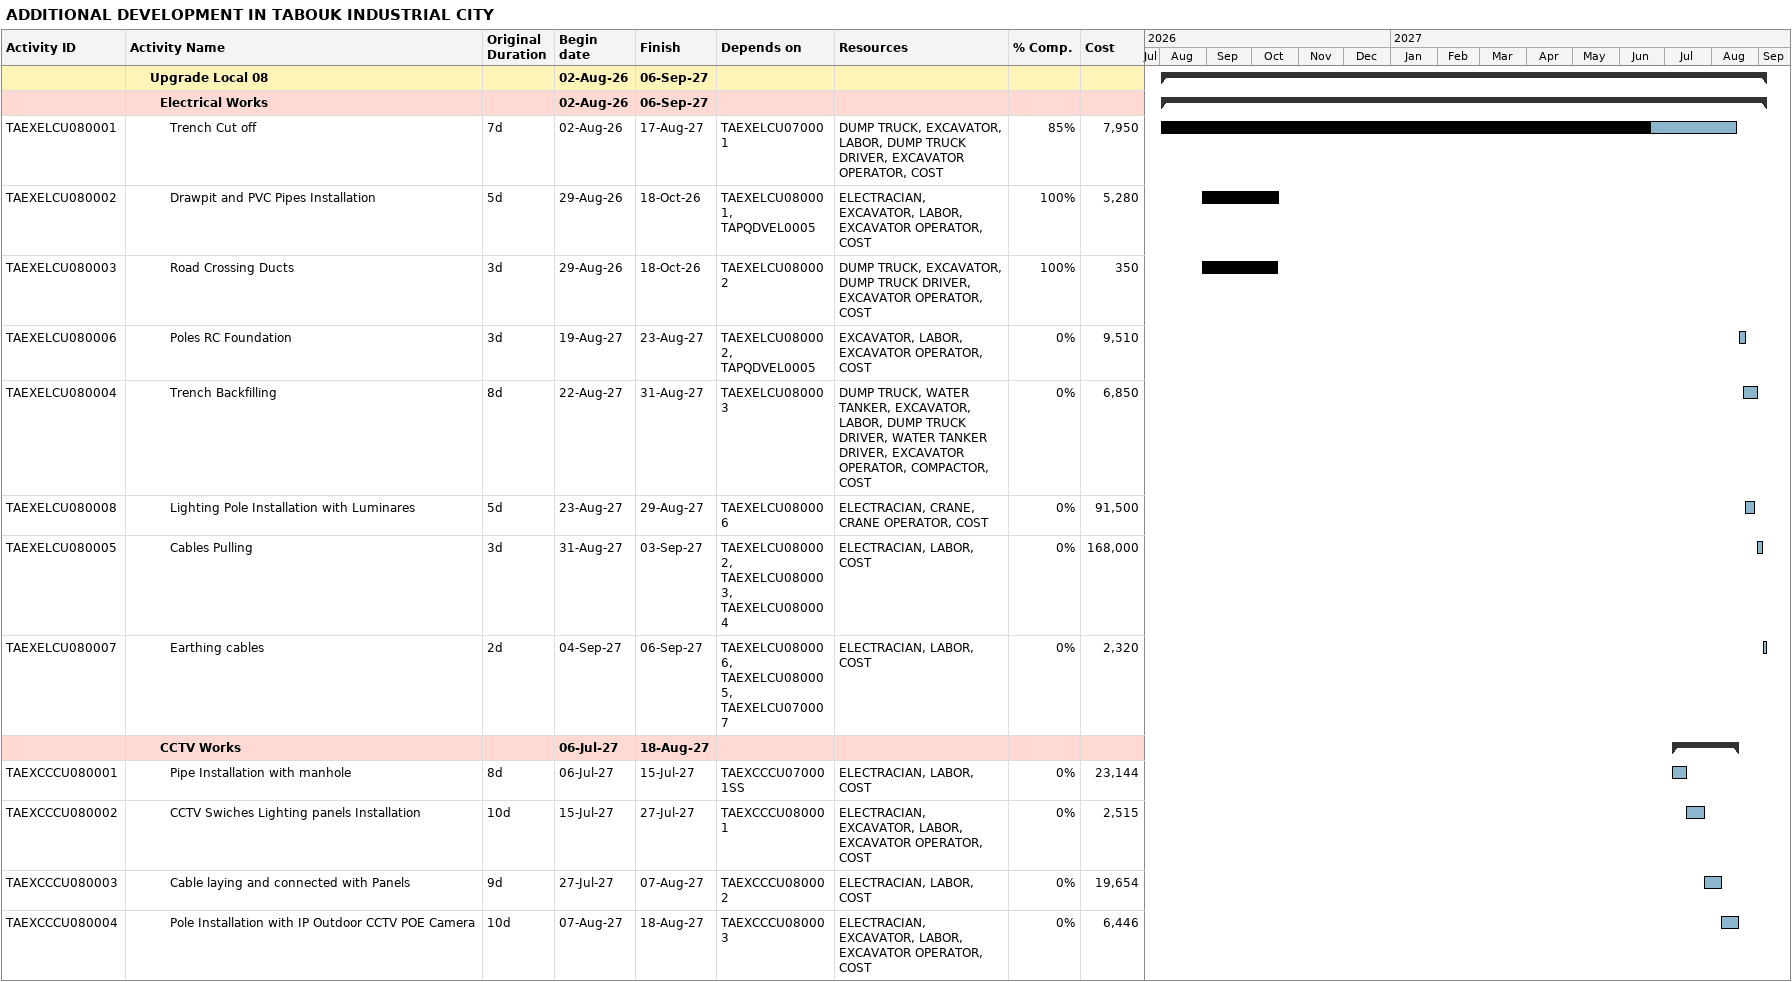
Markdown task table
ADDITIONAL DEVELOPMENT IN TABOUK INDUSTRIAL CITY

| ID | Level | Task | Original duration | Start | Finish | Predecessors | Resources | % complete | Cost |
|---|---|---|---|---|---|---|---|---|---|
|  | 3 | **Upgrade Local 08** |  | 2026-08-02 | 2027-09-06 |  |  |  |  |
|  | 4 | **Electrical Works** |  | 2026-08-02 | 2027-09-06 |  |  |  |  |
| TAEXELCU080001 | 5 | Trench Cut off | 7d | 2026-08-02 | 2027-08-17 | TAEXELCU070001 | DUMP TRUCK, EXCAVATOR, LABOR, DUMP TRUCK DRIVER, EXCAVATOR OPERATOR, COST | 85 | 7950 |
| TAEXELCU080002 | 5 | Drawpit and PVC Pipes Installation | 5d | 2026-08-29 | 2026-10-18 | TAEXELCU080001, TAPQDVEL0005 | ELECTRACIAN, EXCAVATOR, LABOR, EXCAVATOR OPERATOR, COST | 100 | 5280 |
| TAEXELCU080003 | 5 | Road Crossing Ducts | 3d | 2026-08-29 | 2026-10-18 | TAEXELCU080002 | DUMP TRUCK, EXCAVATOR, DUMP TRUCK DRIVER, EXCAVATOR OPERATOR, COST | 100 | 350 |
| TAEXELCU080006 | 5 | Poles RC Foundation | 3d | 2027-08-19 | 2027-08-23 | TAEXELCU080002, TAPQDVEL0005 | EXCAVATOR, LABOR, EXCAVATOR OPERATOR, COST | 0 | 9510 |
| TAEXELCU080004 | 5 | Trench Backfilling | 8d | 2027-08-22 | 2027-08-31 | TAEXELCU080003 | DUMP TRUCK, WATER TANKER, EXCAVATOR, LABOR, DUMP TRUCK DRIVER, WATER TANKER DRIVER, EXCAVATOR OPERATOR, COMPACTOR, COST | 0 | 6850 |
| TAEXELCU080008 | 5 | Lighting Pole Installation with Luminares | 5d | 2027-08-23 | 2027-08-29 | TAEXELCU080006 | ELECTRACIAN, CRANE, CRANE OPERATOR, COST | 0 | 91500 |
| TAEXELCU080005 | 5 | Cables Pulling | 3d | 2027-08-31 | 2027-09-03 | TAEXELCU080002, TAEXELCU080003, TAEXELCU080004 | ELECTRACIAN, LABOR, COST | 0 | 168000 |
| TAEXELCU080007 | 5 | Earthing cables | 2d | 2027-09-04 | 2027-09-06 | TAEXELCU080006, TAEXELCU080005, TAEXELCU070007 | ELECTRACIAN, LABOR, COST | 0 | 2320 |
|  | 4 | **CCTV Works** |  | 2027-07-06 | 2027-08-18 |  |  |  |  |
| TAEXCCCU080001 | 5 | Pipe Installation with manhole | 8d | 2027-07-06 | 2027-07-15 | TAEXCCCU070001SS | ELECTRACIAN, LABOR, COST | 0 | 23144 |
| TAEXCCCU080002 | 5 | CCTV Swiches Lighting panels Installation | 10d | 2027-07-15 | 2027-07-27 | TAEXCCCU080001 | ELECTRACIAN, EXCAVATOR, LABOR, EXCAVATOR OPERATOR, COST | 0 | 2515 |
| TAEXCCCU080003 | 5 | Cable laying and connected with Panels | 9d | 2027-07-27 | 2027-08-07 | TAEXCCCU080002 | ELECTRACIAN, LABOR, COST | 0 | 19654 |
| TAEXCCCU080004 | 5 | Pole Installation with IP Outdoor CCTV POE Camera | 10d | 2027-08-07 | 2027-08-18 | TAEXCCCU080003 | ELECTRACIAN, EXCAVATOR, LABOR, EXCAVATOR OPERATOR, COST | 0 | 6446 |
